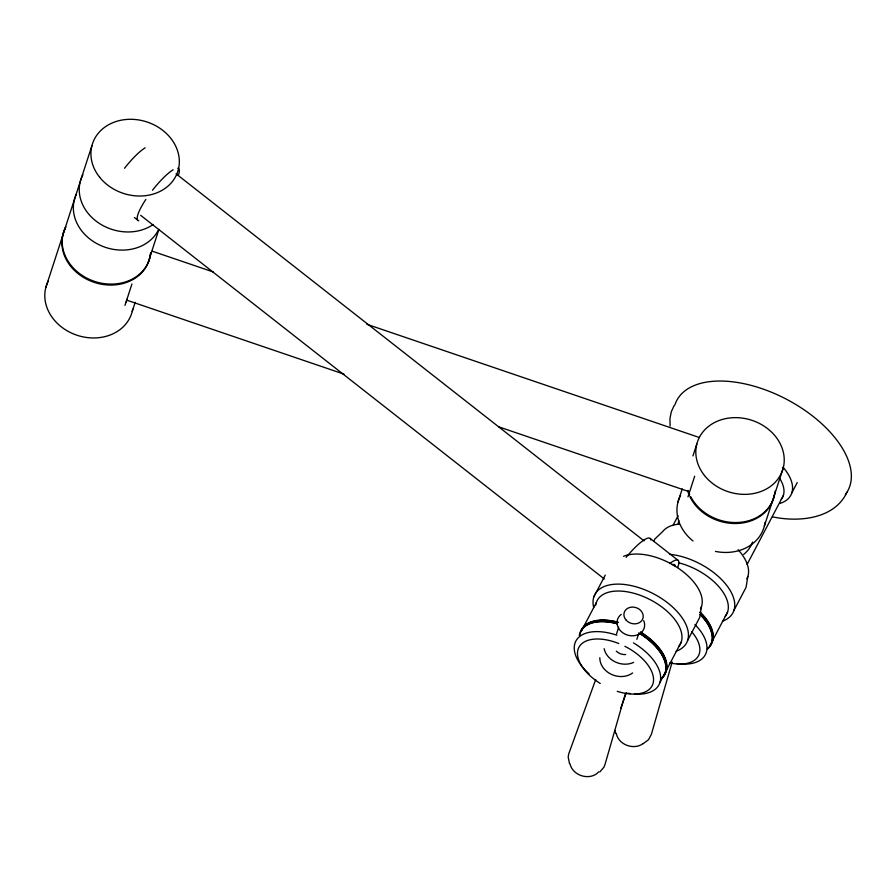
<?xml version="1.0" encoding="UTF-8"?>
<svg xmlns="http://www.w3.org/2000/svg" width="896" height="896" viewBox="0 0 896 896"><rect width="100%" height="100%" fill="white"/><g stroke="black" fill="none" stroke-linecap="round" stroke-linejoin="round"><path stroke-width="1.34" d="M701.49 606.547L699.709 617.422L687.624 640.405M747.824 576.498L746.054 587.373L733.958 610.355M625.43 693.47L605.08 764.254L603.96 767.155L599.816 771.949M672.157 662.088L651.414 734.205L648.525 739.704L643.294 743.602M45.797 287.661L91.907 145.723M132.216 311.528L135.229 302.254M148.154 262.506L158.917 229.387M616.582 633.73L618.688 627.245M677.936 502.141L682.226 488.947M692.944 455.941L696.808 444.069M636.843 639.318L638.523 634.133M764.366 526.019L783.238 467.936M131.947 283.965L124.97 305.39M694.68 476.213L687.971 496.922M126.224 302.075L127.4 298.771M595.728 679.504L568.613 754.186L568.198 757.277L569.498 763.571M620.659 708.411L626.371 692.686M674.195 405.485L671.328 411.678L669.95 418.555L670.096 426.026M593.824 596.882L605.27 575.109M581.582 630.638L596.333 602.605M672.93 525.526L678.115 515.67M659.904 682.595L665.123 672.672M665.874 671.261L681.262 642.006M747.04 564.514L783.35 495.499M712.208 641.211L727.597 611.957M791.806 492.923L797.238 482.574M846.955 492.24C834.467 519.299 798.269 522.402 772.442 516.824M653.554 541.442L654.853 539.022L662.794 531.418A48.35 26.062 27.7 0 1 678.933 524.149M152.242 251.182L213.181 271.936M366.845 324.274L699.362 437.517M126.672 300.126L343.93 374.114M498.926 426.91L688.363 491.422M650.205 538.485L678.194 560.437M176.075 173.813L644.09 540.893M140.661 215.32L604.262 578.939M134.366 217.493L137.592 220.024M614.835 730.397L615.843 733.522M674.901 404.88A96.712 52.136 27.7 0 1 786.576 399.291A96.712 52.136 27.7 0 1 845.398 494.491M783.026 467.174A48.35 26.062 27.7 0 1 779.912 503.418M779.565 478.229A42.045 22.669 27.7 0 1 781.234 499.408M640.685 632.083A47.309 25.502 27.7 0 1 662.032 677.667M580.63 631.702A47.309 25.502 27.7 0 1 617.994 622.182M579.309 635.611A47.309 25.502 27.7 0 1 617.254 623.594M638.814 632.811A47.309 25.502 27.7 0 1 663.074 677.219M700.134 612.158A47.309 25.502 27.7 0 1 710.147 645.758M700.392 614.555A47.309 25.502 27.7 0 1 707.627 649.018M579.634 635.746A46.95 25.312 27.7 0 1 617.299 623.806M639.811 633.64A46.95 25.312 27.7 0 1 662.771 677.04M624.904 646.307A41.35 22.288 27.7 0 1 653.352 682.091A41.35 22.288 27.7 0 1 617.232 691.342M600.253 683.469A41.35 22.288 27.7 0 1 578.659 647.83A41.35 22.288 27.7 0 1 618.778 643.53M633.472 642.88A46.95 25.312 27.7 0 1 660.632 677.466A46.95 25.312 27.7 0 1 634.458 694.064M630.493 693.627A46.95 25.312 27.7 0 1 627.76 693.179M589.053 673.826A46.95 25.312 27.7 0 1 576.901 639.397A46.95 25.312 27.7 0 1 616.907 635.197M700.157 614.622A46.95 25.312 27.7 0 1 707.347 648.827M691.746 631.837A41.35 22.288 27.7 0 1 669.738 662.928M694.938 624.546A46.95 25.312 27.7 0 1 676.827 663.578M158.11 230.563A44.856 37.621 18 0 1 100.621 245.482A44.856 37.621 18 0 1 76.44 194.029M672.291 564.693A27.328 5.958 -51.9 0 1 675.27 566.496M598.73 771.826A16.117 13.518 18 0 1 582.31 775.947A16.117 13.518 18 0 1 570.035 763.896M632.621 672.963A19.622 16.453 18 0 1 611.475 674.386A19.622 16.453 18 0 1 599.827 657.742M633.651 662.379A19.622 16.453 18 0 1 604.15 648.693M625.621 654.562A10.517 8.814 18 0 1 616.314 651.146M643.686 620.592A14.011 11.76 18 0 1 637.549 634.838A14.011 11.76 18 0 1 619.741 629.922A14.011 11.76 18 0 1 621.23 614.387M643.059 743.646A16.117 13.518 18 0 1 627.144 745.416A16.117 13.518 18 0 1 616.37 733.846M623.582 556.315A48.35 26.062 27.7 0 1 678.63 568.445A48.35 26.062 27.7 0 1 700.482 608.91M581.381 630.683A46.95 25.312 27.7 0 1 582.568 628.499M583.296 627.491A46.95 25.312 27.7 0 1 592.491 621.656M593.69 621.32A46.95 25.312 27.7 0 1 597.587 620.581M598.965 620.424A46.95 25.312 27.7 0 1 618.038 622.395M640.55 632.229A46.95 25.312 27.7 0 1 663.51 675.629M593.701 607.533A51.856 27.955 27.7 0 1 654.002 594.048A51.856 27.955 27.7 0 1 676.144 651.235M595.762 605.08A46.95 25.312 27.7 0 1 648.771 598.976A46.95 25.312 27.7 0 1 678.899 646.374M738.136 549.718A48.35 26.062 27.7 0 1 746.816 578.861M699.91 612.226A46.95 25.312 27.7 0 1 711.614 629.216M711.995 630.403A46.95 25.312 27.7 0 1 709.845 645.579M669.491 554.277A51.856 27.955 27.7 0 1 726.242 584.797A51.856 27.955 27.7 0 1 722.478 621.186M678.563 562.789A46.95 25.312 27.7 0 1 718.95 586.813A46.95 25.312 27.7 0 1 725.245 616.325M774.458 494.603A44.99 37.733 18 0 1 736.366 523.51A44.99 37.733 18 0 1 689.886 496.608M689.338 495.41A44.99 37.733 18 0 1 687.557 490.47M775.107 491.154A44.99 37.733 18 0 1 738.842 522.435A44.99 37.733 18 0 1 690.805 496.821M689.651 494.424A44.99 37.733 18 0 1 688.251 490.739M150.427 253.691A44.99 37.733 18 0 1 95.446 282.755A44.99 37.733 18 0 1 65.542 227.718M150.741 252.706A44.99 37.733 18 0 1 95.771 281.781A44.99 37.733 18 0 1 65.856 226.733M752.584 542.013A38.539 32.323 18 0 1 743.669 554.445M678.261 524.104A38.539 32.323 18 0 1 678.776 520.307M669.67 563.584A32.939 7.179 -51.9 0 1 677.667 567.538M626.147 557.357A32.939 7.179 -51.9 0 1 650.843 539.952M124.51 168.28A32.939 7.179 -51.9 0 1 145.163 147.829M177.744 168.224A32.939 7.179 -51.9 0 1 178.27 175.526M138.802 220.763A32.939 7.179 -51.9 0 1 145.824 199.472M152.499 190.232A32.939 7.179 -51.9 0 1 173.152 169.77M765.072 522.39A44.856 37.621 18 0 1 715.478 551.421M693.022 540.994A44.856 37.621 18 0 1 680.59 495.264M132.742 309.12A44.856 37.621 18 0 1 76.854 335.194A44.856 37.621 18 0 1 48.44 280.773M153.138 224.538A44.856 37.621 18 0 1 97.698 222.309A44.856 37.621 18 0 1 82.88 174.776M99.613 177.206A44.856 37.621 18 0 0 175.683 176.478A44.856 37.621 18 0 0 130.077 119.291A44.856 37.621 18 0 0 99.613 177.206M625.789 619.741A9.811 8.232 18 0 0 642.432 619.584A9.811 8.232 18 0 0 632.453 607.074A9.811 8.232 18 0 0 625.789 619.741M704.502 475.541A44.856 37.621 18 0 0 780.584 474.824A44.856 37.621 18 0 0 734.966 417.637A44.856 37.621 18 0 0 704.502 475.541"/></g></svg>
